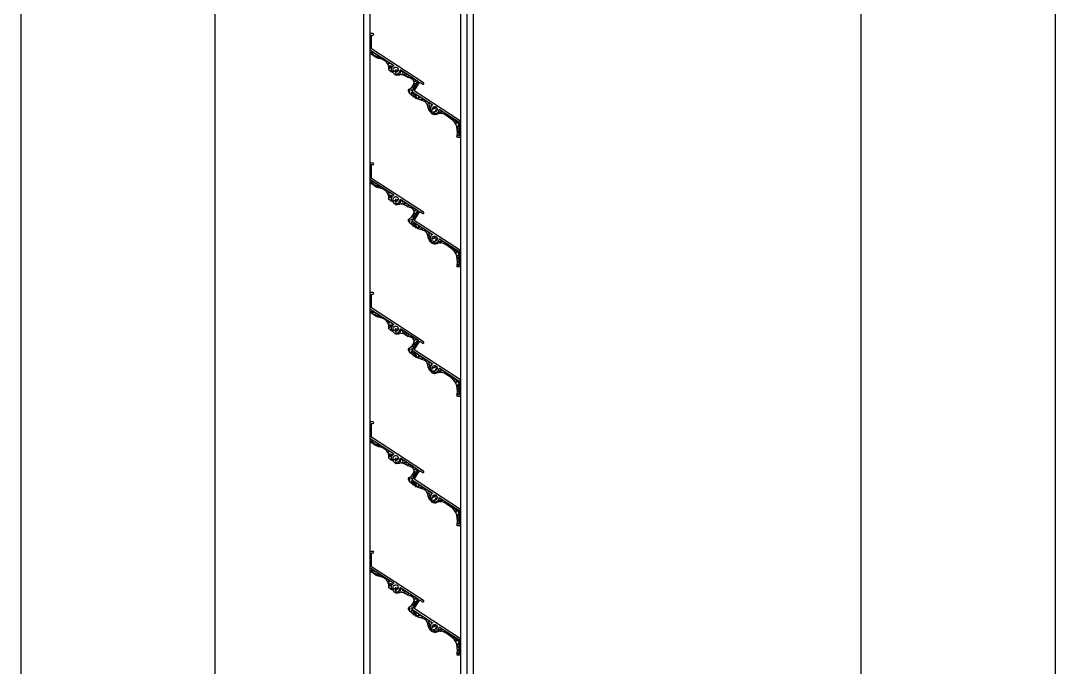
# Model space of a CAD drawing. Header units: millimetres. Extents: x 19868 to 801382, y -4805 to 85279.
# Drawn here: x 579688 to 580488, y 44990 to 45489 of the extents above; entities that cross this region are included whole.
import ezdxf

# ---------------------------------------------------------------- set-up
doc = ezdxf.new("R2010")
doc.units = ezdxf.units.MM
doc.header["$LTSCALE"] = 250
for name, color, linetype in [('A-ELE-4', 4, 'Continuous'), ('A-ELE-8', 8, 'Continuous'), ('A-ETC-8', 8, 'Continuous'), ('INSUL', 8, 'Continuous')]:
    doc.layers.add(name, color=color, linetype=linetype)

# ---------------------------------------------------------------- blocks, each defined once
blk = doc.blocks.new('A$C8466693f')
at = {"layer": 'INSUL'}
h = blk.add_hatch(dxfattribs=at)
h.set_pattern_fill('AR-SAND', color=256, scale=0.05)
h.set_pattern_definition([(37.5, (-44677.3643, 110634.0197), (-0.080001565, 2.447066187), [0, -1.9304, 0, -2.159, 0, -2.06375]), (7.5, (-44677.3643, 110634.0197), (2.24761642, 3.5841255), [0, -1.0414, 0, -1.7399, 0, -0.66675]), (327.5, (-44678.9264, 110634.0197), (3.95496185, 0.007185923), [0, -0.635, 0, -2.286, 0, -2.9845]), (317.5, (-44678.9264, 110634.0197), (3.81778226, 1.11464662), [0, -0.3175, 0, -1.4986, 0, -1.7145])])
edge = h.paths.add_edge_path()
edge.add_arc((188.08, -3244.1), 0.3, 300.42503, 417, ccw=False)
edge.add_arc((190, -3247.37), 3.5, 480.42503, 551.17338)
edge.add_arc((187.3, -3247.91), 0.75, 191.17338, 371.17338)
edge.add_arc((190, -3247.37), 2, -77.17338, 191.17338, ccw=False)
edge.add_arc((190.61, -3250.05), 0.75, 462.82662, 642.82662)
edge.add_arc((190, -3247.37), 3.5, 282.82662, 353.57497)
edge.add_arc((193.78, -3247.8), 0.3, 417, 533.57497, ccw=False)
edge.add_line((193.94, -3247.55), (207.51, -3256.36))
edge.add_line((207.51, -3256.36), (202.49, -3264.07))
edge.add_line((202.49, -3264.07), (218.24, -3274.3))
edge.add_arc((218.08, -3274.55), 0.3, 300.42503, 417, ccw=False)
edge.add_arc((220, -3277.83), 3.5, 480.42503, 551.17338)
edge.add_arc((217.3, -3278.36), 0.75, 191.17338, 371.17338)
edge.add_arc((220, -3277.83), 2, -77.17338, 191.17338, ccw=False)
edge.add_arc((220.61, -3280.51), 0.75, 462.82662, 642.82662)
edge.add_arc((220, -3277.83), 3.5, 282.82662, 353.57497)
edge.add_arc((223.78, -3278.25), 0.3, 417, 533.57497, ccw=False)
edge.add_line((223.94, -3278), (238.8, -3287.65))
edge.add_line((238.8, -3287.65), (238.8, -3298.3))
edge.add_line((238.8, -3298.3), (237.6, -3298.3))
edge.add_spline(control_points=[(237.6, -3298.3), (237.72, -3295.33), (237.98, -3288.91), (230.99, -3284.17), (224.97, -3279.8), (219.86, -3283.19), (216.68, -3280.3), (214.93, -3277.41), (214.58, -3271.4), (206.57, -3271.5), (197.87, -3263.66), (203.13, -3261.08), (206.19, -3254.62), (198.48, -3253.41), (194.39, -3249.96), (190.03, -3252.8), (188.14, -3249), (184.28, -3248.4), (184.84, -3244.43), (182.67, -3240.53), (178.32, -3238.67), (173.82, -3238.05), (171.99, -3235.34), (170.27, -3235.44), (170, -3235.46)], knot_values=[0, 0, 0, 0, 8.903403, 16.972588, 24.386558, 28.464058, 32.376054, 35.250962, 38.890173, 48.28531, 57.322987, 58.527761, 64.920636, 71.793865, 76.258779, 80.217284, 83.010925, 86.979037, 89.314988, 93.488168, 99.635723, 102.710115, 106.902697, 107.715399, 107.715399, 107.715399, 107.715399], degree=3, periodic=0)
edge.add_line((170, -3235.46), (170, -3232))
edge.add_line((170, -3232), (188.24, -3243.84))
h = blk.add_hatch(dxfattribs=at)
h.set_pattern_fill('AR-SAND', color=256, scale=0.05)
h.set_pattern_definition([(37.5, (-44677.3643, 110534.0197), (-0.080001565, 2.447066187), [0, -1.9304, 0, -2.159, 0, -2.06375]), (7.5, (-44677.3643, 110534.0197), (2.24761642, 3.5841255), [0, -1.0414, 0, -1.7399, 0, -0.66675]), (327.5, (-44678.9264, 110534.0197), (3.95496185, 0.007185923), [0, -0.635, 0, -2.286, 0, -2.9845]), (317.5, (-44678.9264, 110534.0197), (3.81778226, 1.11464662), [0, -0.3175, 0, -1.4986, 0, -1.7145])])
edge = h.paths.add_edge_path()
edge.add_arc((188.08, -3344.1), 0.3, 300.42503, 417, ccw=False)
edge.add_arc((190, -3347.37), 3.5, 480.42503, 551.17338)
edge.add_arc((187.3, -3347.91), 0.75, 191.17338, 371.17338)
edge.add_arc((190, -3347.37), 2, -77.17338, 191.17338, ccw=False)
edge.add_arc((190.61, -3350.05), 0.75, 462.82662, 642.82662)
edge.add_arc((190, -3347.37), 3.5, 282.82662, 353.57497)
edge.add_arc((193.78, -3347.8), 0.3, 417, 533.57497, ccw=False)
edge.add_line((193.94, -3347.55), (207.51, -3356.36))
edge.add_line((207.51, -3356.36), (202.49, -3364.07))
edge.add_line((202.49, -3364.07), (218.24, -3374.3))
edge.add_arc((218.08, -3374.55), 0.3, 300.42503, 417, ccw=False)
edge.add_arc((220, -3377.83), 3.5, 480.42503, 551.17338)
edge.add_arc((217.3, -3378.36), 0.75, 191.17338, 371.17338)
edge.add_arc((220, -3377.83), 2, -77.17338, 191.17338, ccw=False)
edge.add_arc((220.61, -3380.51), 0.75, 462.82662, 642.82662)
edge.add_arc((220, -3377.83), 3.5, 282.82662, 353.57497)
edge.add_arc((223.78, -3378.25), 0.3, 417, 533.57497, ccw=False)
edge.add_line((223.94, -3378), (238.8, -3387.65))
edge.add_line((238.8, -3387.65), (238.8, -3398.3))
edge.add_line((238.8, -3398.3), (237.6, -3398.3))
edge.add_spline(control_points=[(237.6, -3398.3), (237.72, -3395.33), (237.98, -3388.91), (230.99, -3384.17), (224.97, -3379.8), (219.86, -3383.19), (216.68, -3380.3), (214.93, -3377.41), (214.58, -3371.4), (206.57, -3371.5), (197.87, -3363.66), (203.13, -3361.08), (206.19, -3354.62), (198.48, -3353.41), (194.39, -3349.96), (190.03, -3352.8), (188.14, -3349), (184.28, -3348.4), (184.84, -3344.43), (182.67, -3340.53), (178.32, -3338.67), (173.82, -3338.05), (171.99, -3335.34), (170.27, -3335.44), (170, -3335.46)], knot_values=[0, 0, 0, 0, 8.903403, 16.972588, 24.386558, 28.464058, 32.376054, 35.250962, 38.890173, 48.28531, 57.322987, 58.527761, 64.920636, 71.793865, 76.258779, 80.217284, 83.010925, 86.979037, 89.314988, 93.488168, 99.635723, 102.710115, 106.902697, 107.715399, 107.715399, 107.715399, 107.715399], degree=3, periodic=0)
edge.add_line((170, -3335.46), (170, -3332))
edge.add_line((170, -3332), (188.24, -3343.84))
h = blk.add_hatch(dxfattribs=at)
h.set_pattern_fill('AR-SAND', color=256, scale=0.05)
h.set_pattern_definition([(37.5, (-44677.3643, 110434.0197), (-0.080001565, 2.447066187), [0, -1.9304, 0, -2.159, 0, -2.06375]), (7.5, (-44677.3643, 110434.0197), (2.24761642, 3.5841255), [0, -1.0414, 0, -1.7399, 0, -0.66675]), (327.5, (-44678.9264, 110434.0197), (3.95496185, 0.007185923), [0, -0.635, 0, -2.286, 0, -2.9845]), (317.5, (-44678.9264, 110434.0197), (3.81778226, 1.11464662), [0, -0.3175, 0, -1.4986, 0, -1.7145])])
edge = h.paths.add_edge_path()
edge.add_arc((188.08, -3444.1), 0.3, 300.42503, 417, ccw=False)
edge.add_arc((190, -3447.37), 3.5, 480.42503, 551.17338)
edge.add_arc((187.3, -3447.91), 0.75, 191.17338, 371.17338)
edge.add_arc((190, -3447.37), 2, -77.17338, 191.17338, ccw=False)
edge.add_arc((190.61, -3450.05), 0.75, 462.82662, 642.82662)
edge.add_arc((190, -3447.37), 3.5, 282.82662, 353.57497)
edge.add_arc((193.78, -3447.8), 0.3, 417, 533.57497, ccw=False)
edge.add_line((193.94, -3447.55), (207.51, -3456.36))
edge.add_line((207.51, -3456.36), (202.49, -3464.07))
edge.add_line((202.49, -3464.07), (218.24, -3474.3))
edge.add_arc((218.08, -3474.55), 0.3, 300.42503, 417, ccw=False)
edge.add_arc((220, -3477.83), 3.5, 480.42503, 551.17338)
edge.add_arc((217.3, -3478.36), 0.75, 191.17338, 371.17338)
edge.add_arc((220, -3477.83), 2, -77.17338, 191.17338, ccw=False)
edge.add_arc((220.61, -3480.51), 0.75, 462.82662, 642.82662)
edge.add_arc((220, -3477.83), 3.5, 282.82662, 353.57497)
edge.add_arc((223.78, -3478.25), 0.3, 417, 533.57497, ccw=False)
edge.add_line((223.94, -3478), (238.8, -3487.65))
edge.add_line((238.8, -3487.65), (238.8, -3498.3))
edge.add_line((238.8, -3498.3), (237.6, -3498.3))
edge.add_spline(control_points=[(237.6, -3498.3), (237.72, -3495.33), (237.98, -3488.91), (230.99, -3484.17), (224.97, -3479.8), (219.86, -3483.19), (216.68, -3480.3), (214.93, -3477.41), (214.58, -3471.4), (206.57, -3471.5), (197.87, -3463.66), (203.13, -3461.08), (206.19, -3454.62), (198.48, -3453.41), (194.39, -3449.96), (190.03, -3452.8), (188.14, -3449), (184.28, -3448.4), (184.84, -3444.43), (182.67, -3440.53), (178.32, -3438.67), (173.82, -3438.05), (171.99, -3435.34), (170.27, -3435.44), (170, -3435.46)], knot_values=[0, 0, 0, 0, 8.903403, 16.972588, 24.386558, 28.464058, 32.376054, 35.250962, 38.890173, 48.28531, 57.322987, 58.527761, 64.920636, 71.793865, 76.258779, 80.217284, 83.010925, 86.979037, 89.314988, 93.488168, 99.635723, 102.710115, 106.902697, 107.715399, 107.715399, 107.715399, 107.715399], degree=3, periodic=0)
edge.add_line((170, -3435.46), (170, -3432))
edge.add_line((170, -3432), (188.24, -3443.84))
h = blk.add_hatch(dxfattribs=at)
h.set_pattern_fill('AR-SAND', color=256, scale=0.05)
h.set_pattern_definition([(37.5, (-44677.3643, 110334.0197), (-0.080001565, 2.447066187), [0, -1.9304, 0, -2.159, 0, -2.06375]), (7.5, (-44677.3643, 110334.0197), (2.24761642, 3.5841255), [0, -1.0414, 0, -1.7399, 0, -0.66675]), (327.5, (-44678.9264, 110334.0197), (3.95496185, 0.007185923), [0, -0.635, 0, -2.286, 0, -2.9845]), (317.5, (-44678.9264, 110334.0197), (3.81778226, 1.11464662), [0, -0.3175, 0, -1.4986, 0, -1.7145])])
edge = h.paths.add_edge_path()
edge.add_arc((188.08, -3544.1), 0.3, 300.42503, 417, ccw=False)
edge.add_arc((190, -3547.37), 3.5, 480.42503, 551.17338)
edge.add_arc((187.3, -3547.91), 0.75, 191.17338, 371.17338)
edge.add_arc((190, -3547.37), 2, -77.17338, 191.17338, ccw=False)
edge.add_arc((190.61, -3550.05), 0.75, 462.82662, 642.82662)
edge.add_arc((190, -3547.37), 3.5, 282.82662, 353.57497)
edge.add_arc((193.78, -3547.8), 0.3, 417, 533.57497, ccw=False)
edge.add_line((193.94, -3547.55), (207.51, -3556.36))
edge.add_line((207.51, -3556.36), (202.49, -3564.07))
edge.add_line((202.49, -3564.07), (218.24, -3574.3))
edge.add_arc((218.08, -3574.55), 0.3, 300.42503, 417, ccw=False)
edge.add_arc((220, -3577.83), 3.5, 480.42503, 551.17338)
edge.add_arc((217.3, -3578.36), 0.75, 191.17338, 371.17338)
edge.add_arc((220, -3577.83), 2, -77.17338, 191.17338, ccw=False)
edge.add_arc((220.61, -3580.51), 0.75, 462.82662, 642.82662)
edge.add_arc((220, -3577.83), 3.5, 282.82662, 353.57497)
edge.add_arc((223.78, -3578.25), 0.3, 417, 533.57497, ccw=False)
edge.add_line((223.94, -3578), (238.8, -3587.65))
edge.add_line((238.8, -3587.65), (238.8, -3598.3))
edge.add_line((238.8, -3598.3), (237.6, -3598.3))
edge.add_spline(control_points=[(237.6, -3598.3), (237.72, -3595.33), (237.98, -3588.91), (230.99, -3584.17), (224.97, -3579.8), (219.86, -3583.19), (216.68, -3580.3), (214.93, -3577.41), (214.58, -3571.4), (206.57, -3571.5), (197.87, -3563.66), (203.13, -3561.08), (206.19, -3554.62), (198.48, -3553.41), (194.39, -3549.96), (190.03, -3552.8), (188.14, -3549), (184.28, -3548.4), (184.84, -3544.43), (182.67, -3540.53), (178.32, -3538.67), (173.82, -3538.05), (171.99, -3535.34), (170.27, -3535.44), (170, -3535.46)], knot_values=[0, 0, 0, 0, 8.903403, 16.972588, 24.386558, 28.464058, 32.376054, 35.250962, 38.890173, 48.28531, 57.322987, 58.527761, 64.920636, 71.793865, 76.258779, 80.217284, 83.010925, 86.979037, 89.314988, 93.488168, 99.635723, 102.710115, 106.902697, 107.715399, 107.715399, 107.715399, 107.715399], degree=3, periodic=0)
edge.add_line((170, -3535.46), (170, -3532))
edge.add_line((170, -3532), (188.24, -3543.84))
h = blk.add_hatch(dxfattribs=at)
h.set_pattern_fill('AR-SAND', color=256, scale=0.05)
h.set_pattern_definition([(37.5, (-44677.3643, 110234.0197), (-0.080001565, 2.447066187), [0, -1.9304, 0, -2.159, 0, -2.06375]), (7.5, (-44677.3643, 110234.0197), (2.24761642, 3.5841255), [0, -1.0414, 0, -1.7399, 0, -0.66675]), (327.5, (-44678.9264, 110234.0197), (3.95496185, 0.007185923), [0, -0.635, 0, -2.286, 0, -2.9845]), (317.5, (-44678.9264, 110234.0197), (3.81778226, 1.11464662), [0, -0.3175, 0, -1.4986, 0, -1.7145])])
edge = h.paths.add_edge_path()
edge.add_arc((188.08, -3644.1), 0.3, 300.42503, 417, ccw=False)
edge.add_arc((190, -3647.37), 3.5, 480.42503, 551.17338)
edge.add_arc((187.3, -3647.91), 0.75, 191.17338, 371.17338)
edge.add_arc((190, -3647.37), 2, -77.17338, 191.17338, ccw=False)
edge.add_arc((190.61, -3650.05), 0.75, 462.82662, 642.82662)
edge.add_arc((190, -3647.37), 3.5, 282.82662, 353.57497)
edge.add_arc((193.78, -3647.8), 0.3, 417, 533.57497, ccw=False)
edge.add_line((193.94, -3647.55), (207.51, -3656.36))
edge.add_line((207.51, -3656.36), (202.49, -3664.07))
edge.add_line((202.49, -3664.07), (218.24, -3674.3))
edge.add_arc((218.08, -3674.55), 0.3, 300.42503, 417, ccw=False)
edge.add_arc((220, -3677.83), 3.5, 480.42503, 551.17338)
edge.add_arc((217.3, -3678.36), 0.75, 191.17338, 371.17338)
edge.add_arc((220, -3677.83), 2, -77.17338, 191.17338, ccw=False)
edge.add_arc((220.61, -3680.51), 0.75, 462.82662, 642.82662)
edge.add_arc((220, -3677.83), 3.5, 282.82662, 353.57497)
edge.add_arc((223.78, -3678.25), 0.3, 417, 533.57497, ccw=False)
edge.add_line((223.94, -3678), (238.8, -3687.65))
edge.add_line((238.8, -3687.65), (238.8, -3698.3))
edge.add_line((238.8, -3698.3), (237.6, -3698.3))
edge.add_spline(control_points=[(237.6, -3698.3), (237.72, -3695.33), (237.98, -3688.91), (230.99, -3684.17), (224.97, -3679.8), (219.86, -3683.19), (216.68, -3680.3), (214.93, -3677.41), (214.58, -3671.4), (206.57, -3671.5), (197.87, -3663.66), (203.13, -3661.08), (206.19, -3654.62), (198.48, -3653.41), (194.39, -3649.96), (190.03, -3652.8), (188.14, -3649), (184.28, -3648.4), (184.84, -3644.43), (182.67, -3640.53), (178.32, -3638.67), (173.82, -3638.05), (171.99, -3635.34), (170.27, -3635.44), (170, -3635.46)], knot_values=[0, 0, 0, 0, 8.903403, 16.972588, 24.386558, 28.464058, 32.376054, 35.250962, 38.890173, 48.28531, 57.322987, 58.527761, 64.920636, 71.793865, 76.258779, 80.217284, 83.010925, 86.979037, 89.314988, 93.488168, 99.635723, 102.710115, 106.902697, 107.715399, 107.715399, 107.715399, 107.715399], degree=3, periodic=0)
edge.add_line((170, -3635.46), (170, -3632))
edge.add_line((170, -3632), (188.24, -3643.84))
for p, q in [((50, -80), (50, -3926.45)), ((250, -4160), (250, -80)), ((165, -100.2), (165, -4160)), ((170, -99.75), (170, -4160)), ((240, -100.26), (240, -4140.25)), ((245, -100.2), (245, -4160))]:
    blk.add_line(p, q, dxfattribs=at)
at = {"layer": 'INSUL', "elevation": 0}
for points in [[(172.4, -3220.7, 1), (172.4, -3219.5), (170.3, -3219.5, 0.414214), (170, -3219.8), (170, -3232), (188.24, -3243.84, -0.557593), (188.23, -3244.35, 0.318892), (186.57, -3248.05, 1), (188.04, -3247.76, -2.365798), (190.44, -3249.32, 1), (190.78, -3250.79, 0.318892), (193.48, -3247.76, -0.557593), (193.94, -3247.55), (207.51, -3256.36), (202.49, -3264.07), (218.24, -3274.3, -0.557593), (218.23, -3274.81, 0.318892), (216.57, -3278.51, 1), (218.04, -3278.21, -2.365798), (220.44, -3279.78, 1), (220.78, -3281.24, 0.318892), (223.48, -3278.22, -0.557593), (223.94, -3278), (238.8, -3287.65), (238.8, -3298.3), (237.6, -3298.3, 1), (237.6, -3299.5), (239.7, -3299.5, 0.414214), (240, -3299.2), (240, -3287), (204.15, -3263.72), (208.51, -3257.01), (210.86, -3258.53, 1), (211.51, -3257.53), (171.2, -3231.35), (171.2, -3220.7)], [(172.4, -3320.7, 1), (172.4, -3319.5), (170.3, -3319.5, 0.414214), (170, -3319.8), (170, -3332), (188.24, -3343.84, -0.557593), (188.23, -3344.35, 0.318892), (186.57, -3348.05, 1), (188.04, -3347.76, -2.365798), (190.44, -3349.32, 1), (190.78, -3350.79, 0.318892), (193.48, -3347.76, -0.557593), (193.94, -3347.55), (207.51, -3356.36), (202.49, -3364.07), (218.24, -3374.3, -0.557593), (218.23, -3374.81, 0.318892), (216.57, -3378.51, 1), (218.04, -3378.21, -2.365798), (220.44, -3379.78, 1), (220.78, -3381.24, 0.318892), (223.48, -3378.22, -0.557593), (223.94, -3378), (238.8, -3387.65), (238.8, -3398.3), (237.6, -3398.3, 1), (237.6, -3399.5), (239.7, -3399.5, 0.414214), (240, -3399.2), (240, -3387), (204.15, -3363.72), (208.51, -3357.01), (210.86, -3358.53, 1), (211.51, -3357.53), (171.2, -3331.35), (171.2, -3320.7)], [(172.4, -3420.7, 1), (172.4, -3419.5), (170.3, -3419.5, 0.414214), (170, -3419.8), (170, -3432), (188.24, -3443.84, -0.557593), (188.23, -3444.35, 0.318892), (186.57, -3448.05, 1), (188.04, -3447.76, -2.365798), (190.44, -3449.32, 1), (190.78, -3450.79, 0.318892), (193.48, -3447.76, -0.557593), (193.94, -3447.55), (207.51, -3456.36), (202.49, -3464.07), (218.24, -3474.3, -0.557593), (218.23, -3474.81, 0.318892), (216.57, -3478.51, 1), (218.04, -3478.21, -2.365798), (220.44, -3479.78, 1), (220.78, -3481.24, 0.318892), (223.48, -3478.22, -0.557593), (223.94, -3478), (238.8, -3487.65), (238.8, -3498.3), (237.6, -3498.3, 1), (237.6, -3499.5), (239.7, -3499.5, 0.414214), (240, -3499.2), (240, -3487), (204.15, -3463.72), (208.51, -3457.01), (210.86, -3458.53, 1), (211.51, -3457.53), (171.2, -3431.35), (171.2, -3420.7)], [(172.4, -3520.7, 1), (172.4, -3519.5), (170.3, -3519.5, 0.414214), (170, -3519.8), (170, -3532), (188.24, -3543.84, -0.557593), (188.23, -3544.35, 0.318892), (186.57, -3548.05, 1), (188.04, -3547.76, -2.365798), (190.44, -3549.32, 1), (190.78, -3550.79, 0.318892), (193.48, -3547.76, -0.557593), (193.94, -3547.55), (207.51, -3556.36), (202.49, -3564.07), (218.24, -3574.3, -0.557593), (218.23, -3574.81, 0.318892), (216.57, -3578.51, 1), (218.04, -3578.21, -2.365798), (220.44, -3579.78, 1), (220.78, -3581.24, 0.318892), (223.48, -3578.22, -0.557593), (223.94, -3578), (238.8, -3587.65), (238.8, -3598.3), (237.6, -3598.3, 1), (237.6, -3599.5), (239.7, -3599.5, 0.414214), (240, -3599.2), (240, -3587), (204.15, -3563.72), (208.51, -3557.01), (210.86, -3558.53, 1), (211.51, -3557.53), (171.2, -3531.35), (171.2, -3520.7)], [(172.4, -3620.7, 1), (172.4, -3619.5), (170.3, -3619.5, 0.414214), (170, -3619.8), (170, -3632), (188.24, -3643.84, -0.557593), (188.23, -3644.35, 0.318892), (186.57, -3648.05, 1), (188.04, -3647.76, -2.365798), (190.44, -3649.32, 1), (190.78, -3650.79, 0.318892), (193.48, -3647.76, -0.557593), (193.94, -3647.55), (207.51, -3656.36), (202.49, -3664.07), (218.24, -3674.3, -0.557593), (218.23, -3674.81, 0.318892), (216.57, -3678.51, 1), (218.04, -3678.21, -2.365798), (220.44, -3679.78, 1), (220.78, -3681.24, 0.318892), (223.48, -3678.22, -0.557593), (223.94, -3678), (238.8, -3687.65), (238.8, -3698.3), (237.6, -3698.3, 1), (237.6, -3699.5), (239.7, -3699.5, 0.414214), (240, -3699.2), (240, -3687), (204.15, -3663.72), (208.51, -3657.01), (210.86, -3658.53, 1), (211.51, -3657.53), (171.2, -3631.35), (171.2, -3620.7)]]:
    blk.add_lwpolyline(points, format="xyb", close=True, dxfattribs=at)
at = {"layer": 'INSUL', "start_tangent": (0.040343, 0.999186), "end_tangent": (-0.998408, -0.056397)}
for points in [[(237.6, -3298.3), (236.58, -3289.46), (230.71, -3283.92), (223.83, -3281.17), (219.88, -3282.21), (216.66, -3280), (215.24, -3277.5), (214.36, -3273.97), (206.06, -3269.57), (200.45, -3262.48), (201.47, -3261.83), (204.1, -3256), (198.13, -3252.59), (193.97, -3250.98), (190.07, -3251.69), (188.06, -3249.75), (184.78, -3247.51), (184.55, -3245.19), (182.75, -3241.42), (177.28, -3238.62), (174.34, -3237.73), (170.81, -3235.46), (170, -3235.46)], [(237.6, -3398.3), (236.58, -3389.46), (230.71, -3383.92), (223.83, -3381.17), (219.88, -3382.21), (216.66, -3380), (215.24, -3377.5), (214.36, -3373.97), (206.06, -3369.57), (200.45, -3362.48), (201.47, -3361.83), (204.1, -3356), (198.13, -3352.59), (193.97, -3350.98), (190.07, -3351.69), (188.06, -3349.75), (184.78, -3347.51), (184.55, -3345.19), (182.75, -3341.42), (177.28, -3338.62), (174.34, -3337.73), (170.81, -3335.46), (170, -3335.46)], [(237.6, -3498.3), (236.58, -3489.46), (230.71, -3483.92), (223.83, -3481.17), (219.88, -3482.21), (216.66, -3480), (215.24, -3477.5), (214.36, -3473.97), (206.06, -3469.57), (200.45, -3462.48), (201.47, -3461.83), (204.1, -3456), (198.13, -3452.59), (193.97, -3450.98), (190.07, -3451.69), (188.06, -3449.75), (184.78, -3447.51), (184.55, -3445.19), (182.75, -3441.42), (177.28, -3438.62), (174.34, -3437.73), (170.81, -3435.46), (170, -3435.46)], [(237.6, -3598.3), (236.58, -3589.46), (230.71, -3583.92), (223.83, -3581.17), (219.88, -3582.21), (216.66, -3580), (215.24, -3577.5), (214.36, -3573.97), (206.06, -3569.57), (200.45, -3562.48), (201.47, -3561.83), (204.1, -3556), (198.13, -3552.59), (193.97, -3550.98), (190.07, -3551.69), (188.06, -3549.75), (184.78, -3547.51), (184.55, -3545.19), (182.75, -3541.42), (177.28, -3538.62), (174.34, -3537.73), (170.81, -3535.46), (170, -3535.46)], [(237.6, -3698.3), (236.58, -3689.46), (230.71, -3683.92), (223.83, -3681.17), (219.88, -3682.21), (216.66, -3680), (215.24, -3677.5), (214.36, -3673.97), (206.06, -3669.57), (200.45, -3662.48), (201.47, -3661.83), (204.1, -3656), (198.13, -3652.59), (193.97, -3650.98), (190.07, -3651.69), (188.06, -3649.75), (184.78, -3647.51), (184.55, -3645.19), (182.75, -3641.42), (177.28, -3638.62), (174.34, -3637.73), (170.81, -3635.46), (170, -3635.46)]]:
    blk.add_spline(points, degree=3, dxfattribs=at)

msp = doc.modelspace()

# ---------------------------------------------------------------- linework, layer by layer
at = {"layer": 'A-ELE-4'}
msp.add_lwpolyline([(580338.21, 51108.93), (580488.21, 51108.93), (580488.21, 43688.93), (580338.21, 43688.93)], close=True, dxfattribs=at)
at = {"layer": 'A-ELE-8'}
msp.add_line((579688.21, 48699, 0), (579688.21, 44458.93, 0), dxfattribs=at)

# ---------------------------------------------------------------- block references
at = {"layer": 'A-ETC-8'}
msp.add_blockref('A$C8466693f', (579788.21, 48698.93), dxfattribs=at)

doc.saveas('drawing.dxf')
